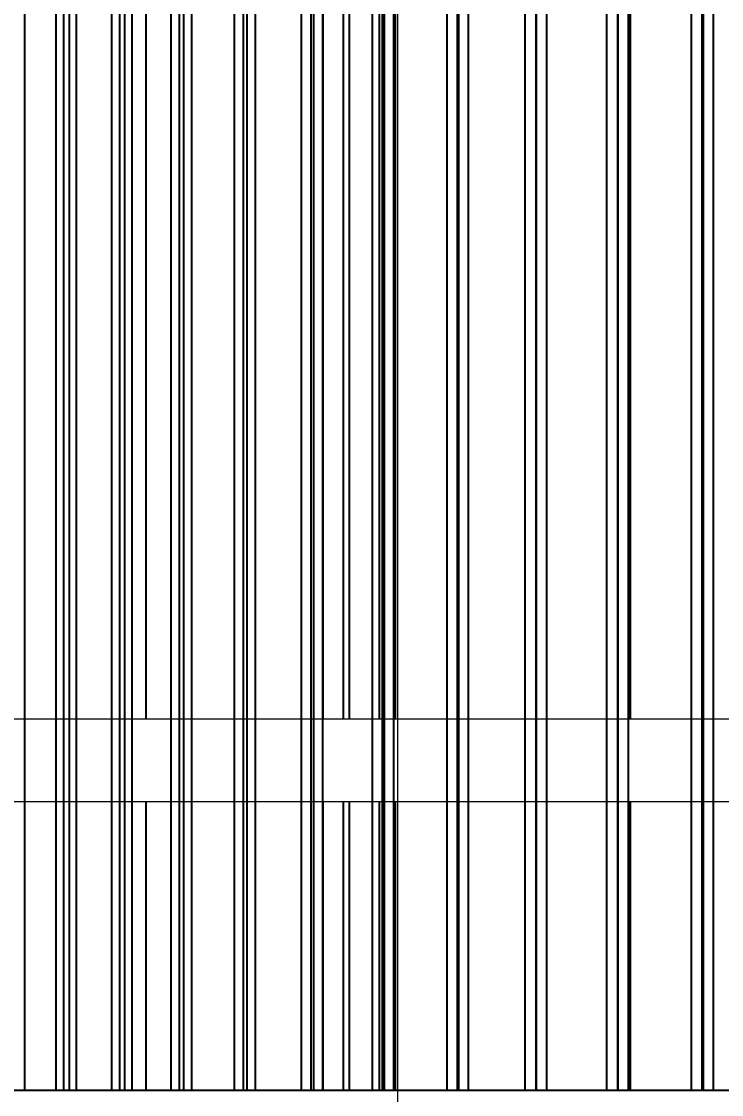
# Model space of a CAD drawing. Header units: millimetres. Extents: x 0 to 100323, y 0 to 59400.
# Drawn here: x 30049 to 31747, y 44931 to 47532 of the extents above; entities that cross this region are included whole.
import ezdxf

# ---------------------------------------------------------------- set-up
doc = ezdxf.new("R2010")
doc.units = ezdxf.units.MM
doc.header["$LTSCALE"] = 100
for name, color, linetype, lineweight in [('Detail Boundary', 7, 'Continuous', 18), ('Dimension', 7, 'Continuous', 18), ('Visible', 7, 'Continuous', 25)]:
    doc.layers.add(name, color=color, linetype=linetype, lineweight=lineweight)
doc.layers.add('P_Cable Ducts (CD)', color=30, linetype='Continuous', lineweight=18, true_color=0xff7f00)
doc.styles.add('Title', font='arial.ttf')
doc.dimstyles.new('Default - Method 2b', dxfattribs={"dimscale": 100, "dimtxt": 3, "dimasz": 2.5, "dimexe": 3, "dimexo": 0.5, "dimgap": 0.7, "dimtad": 0, "dimtoh": 1, "dimdec": 0, "dimrnd": 1e-08, "dimtxsty": 'Title', "dimcen": 0.09, "dimdle": 10, "dimclrd": 256, "dimclre": 256, "dimclrt": 7, "dimadec": 0, "dimazin": 2, "dimtfac": 0.833333, "dimtdec": 1, "dimtmove": 0, "dimatfit": 3, "dimfxl": 1, "dimtolj": 1, "dimlwd": -1, "dimlwe": -1, "dimarcsym": 0})

# ---------------------------------------------------------------- blocks, each defined once
blk = doc.blocks.new('2dDetail0')
at = {"layer": 'Detail Boundary', "flags": 128}
blk.add_lwpolyline([(219.127, 421.598), (309.619, 421.598), (309.619, 484.469), (219.127, 484.469), (219.127, 421.598)], dxfattribs=at)
blk = doc.blocks.new('*D43')
at = {"layer": 'Defpoints', "color": 0, "transparency": 16777216}
for p in [(45638.8, 52323.5), (47905.4, 52323.5), (29571.2, 44740.5)]:
    blk.add_point(p, dxfattribs=at)
at = {"layer": 'Dimension', "transparency": 16777216}
for p, q in [((45688.8, 52323.5), (48205.4, 52323.5)), ((47905.4, 52073.5), (47905.4, 49048.8)), ((47905.4, 44990.5), (47905.4, 48015.3)), ((29621.2, 44740.5), (48205.4, 44740.5))]:
    blk.add_line(p, q, dxfattribs=at)
for points in [[(47863.8, 52073.5), (47947.1, 52073.5), (47905.4, 52323.5)], [(47863.8, 44990.5), (47947.1, 44990.5), (47905.4, 44740.5)]]:
    blk.add_solid(points, dxfattribs=at)
at = {"layer": 'Dimension', "color": 7, "transparency": 16777216, "insert": (48058.7, 48085.3), "char_height": 300, "attachment_point": 7, "rotation": 90, "style": 'Title'}
blk.add_mtext('\\A1;7583', dxfattribs=at)

msp = doc.modelspace()

# ---------------------------------------------------------------- linework, layer by layer
at = {"layer": 'P_Cable Ducts (CD)'}
for p, q in [((32941.8, 45840.5), (29408.5, 45840.5)), ((33107.6, 45640.5), (29408.5, 45640.5))]:
    msp.add_line(p, q, dxfattribs=at)
at = {"layer": 'Visible'}
for p, q in [((30056.7, 44940.5), (30056.7, 50805.5)), ((30133.2, 44940.5), (30133.2, 50805.5)), ((30150.5, 50805.5), (30150.5, 44940.5)), ((30164.7, 50805.5), (30164.7, 44940.5)), ((30182.1, 44940.5), (30182.1, 50805.5)), ((30267.6, 44940.5), (30267.6, 50805.5)), ((30286.2, 50805.5), (30286.2, 44940.5)), ((30298.6, 50805.5), (30298.6, 44940.5)), ((30317.2, 44940.5), (30317.2, 50805.5)), ((30351.4, 45840.5), (30351.4, 50800.5)), ((30411.7, 44940.5), (30411.7, 50805.5)), ((30431.6, 50805.5), (30431.6, 44940.5)), ((30442.1, 50805.5), (30442.1, 44940.5)), ((30462, 44940.5), (30462, 50805.5)), ((30565.3, 44940.5), (30565.3, 50805.5)), ((30586.4, 50805.5), (30586.4, 44940.5)), ((30595, 50805.5), (30595, 44940.5)), ((30616.2, 44940.5), (30616.2, 50805.5)), ((30728.2, 44940.5), (30728.2, 50805.5)), ((30750.6, 50805.5), (30750.6, 44940.5)), ((30757.2, 50805.5), (30757.2, 44940.5)), ((30779.6, 44940.5), (30779.6, 50805.5)), ((30780.6, 45840.5), (30780.6, 50800.5)), ((30829.7, 45840.5), (30829.7, 50800.5)), ((30844.2, 45840.5), (30844.2, 50800.5)), ((30900.2, 44940.5), (30900.2, 50805.5)), ((30917.3, 45840.5), (30917.3, 50800.5)), ((30923.7, 50805.5), (30923.7, 44940.5)), ((30928.5, 50805.5), (30928.5, 44940.5)), ((30952, 44940.5), (30952, 50805.5)), ((30955.8, 45840.5), (30955.8, 50800.5)), ((31081, 44940.5), (31081, 50805.5)), ((31105.7, 50805.5), (31105.7, 44940.5)), ((31108.5, 50805.5), (31108.5, 44940.5)), ((31133.2, 44940.5), (31133.2, 50805.5)), ((31270.4, 44940.5), (31270.4, 50805.5)), ((31296.3, 50805.5), (31296.3, 44940.5)), ((31297.2, 50805.5), (31297.2, 44940.5)), ((31323, 44940.5), (31323, 50805.5)), ((31468.2, 44940.5), (31468.2, 50805.5)), ((31494.1, 50805.5), (31494.1, 44940.5)), ((31495.2, 50805.5), (31495.2, 44940.5)), ((31521.1, 44940.5), (31521.1, 50805.5)), ((31525.8, 45840.5), (31525.8, 50800.5)), ((31674.1, 44940.5), (31674.1, 50805.5)), ((31699.2, 50805.5), (31699.2, 44940.5)), ((31702.1, 50805.5), (31702.1, 44940.5)), ((31727.1, 44940.5), (31727.1, 50805.5)), ((30351.4, 44940.5), (30351.4, 45640.5)), ((30780.6, 44940.5), (30780.6, 45640.5)), ((30829.7, 44940.5), (30829.7, 45640.5)), ((30844.2, 44940.5), (30844.2, 45640.5)), ((30917.3, 44940.5), (30917.3, 45640.5)), ((30955.8, 44940.5), (30955.8, 45640.5)), ((31525.8, 44940.5), (31525.8, 45640.5)), ((45938.4, 44940.5), (29284.6, 44940.5))]:
    msp.add_line(p, q, dxfattribs=at)

# ---------------------------------------------------------------- block references
at = {"layer": 'Detail Boundary', "xscale": 100, "yscale": 100, "zscale": 100}
msp.add_blockref('2dDetail0', (0, 0), dxfattribs=at)

# ---------------------------------------------------------------- dimensions: what is measured, and where the dimension line sits
at = {"layer": 'Dimension'}
dim = msp.add_linear_dim(base=(47905.4, 52323.5), p1=(29571.2, 44740.5), p2=(45638.8, 52323.5), angle=270, dimstyle='Default - Method 2b', override={"dimgap": 0.7, "dimtoh": 0, "dimdec": 0, "dimtol": 0, "dimlim": 0, "dimtp": 0, "dimtm": 0, "dimtdec": 1, "dimtofl": 0, "dimatfit": 1}, dxfattribs=at)
dim.commit()
dim.dimension.update_dxf_attribs({"geometry": '*D43', "text_midpoint": (47905.4, 48532), "dimtype": 160})

doc.saveas('drawing.dxf')
